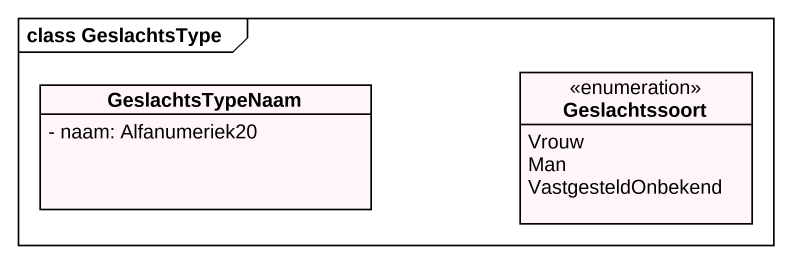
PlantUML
@startuml
mainframe class GeslachtsType
hide circle
hide empty members
skinparam classAttributeIconSize 0
class GeslachtsTypeNaam #FFF5FA {
  - naam: Alfanumeriek20
}
enum Geslachtssoort #FFF5FA {
  Vrouw
  Man
  VastgesteldOnbekend
}
@enduml
